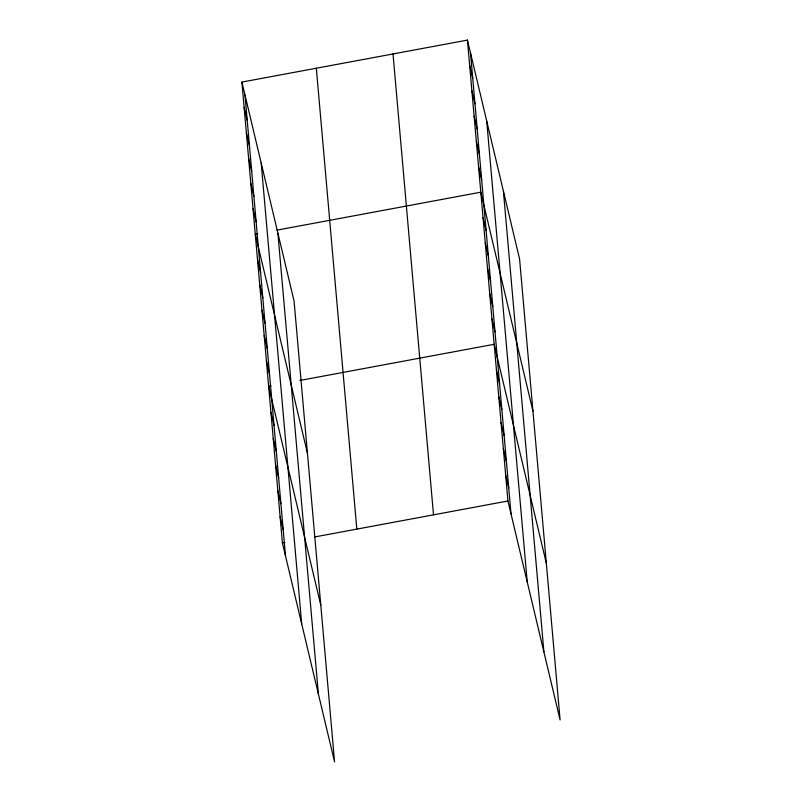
<?xml version="1.0" encoding="UTF-8"?>
<svg xmlns="http://www.w3.org/2000/svg" width="802" height="802" viewBox="0 0 802 802"><rect width="100%" height="100%" fill="white"/><g stroke="black" fill="none" stroke-linecap="round" stroke-linejoin="round"><path stroke-width="1.2" d="M241.903 82.075L294.063 301.011L334.564 761.9L282.414 542.964L241.903 82.075L467.436 40.1L519.586 259.036L560.097 719.925L507.937 500.989L467.436 40.1M257.673 233.723L255.277 234.164L307.427 453.1M276.88 230.144L480.799 192.199L532.959 411.125M271.036 385.812L268.64 386.263L320.8 605.199M299.848 380.459L494.162 344.289L546.322 563.225M282.414 542.964L284.81 542.523M314.815 536.929L507.937 500.989M469.661 65.453L472.749 78.436M471.887 90.796L474.984 103.779M474.112 116.15L477.21 129.132M476.348 141.493L479.436 154.475M478.573 166.846L481.661 179.828M483.025 217.542L486.122 230.525M485.25 242.896L488.348 255.878M487.486 268.239L490.573 281.221M489.711 293.592L492.799 306.575M491.937 318.935L495.034 331.928M496.458 370.404L499.556 383.386M498.754 396.519L501.851 409.511M501.049 422.644L504.147 435.626M503.345 448.759L506.443 461.741M505.641 474.874L508.729 487.857M244.139 107.428L247.227 120.41M246.364 132.771L249.452 145.753M248.59 158.124L251.688 171.107M250.815 183.468L253.913 196.45M253.041 208.821L256.139 221.803M257.502 259.517L260.59 272.5M259.728 284.87L262.825 297.853M261.953 310.214L265.051 323.196M264.179 335.567L267.277 348.549M266.414 360.91L269.502 373.892M270.936 412.378L274.023 425.361M273.231 438.493L276.319 451.476M275.527 464.619L278.615 477.601M277.823 490.734L280.911 503.716M280.119 516.849L283.206 529.831M503.395 191.066L543.906 651.966M486.714 121.052L527.225 581.941M470.523 53.082L511.024 513.972M393.01 53.955L433.511 514.844M316.329 68.22L356.83 529.119M277.873 233.041L318.374 693.941M261.191 163.017L301.692 623.916M245.001 95.057L285.502 555.946"/></g></svg>
